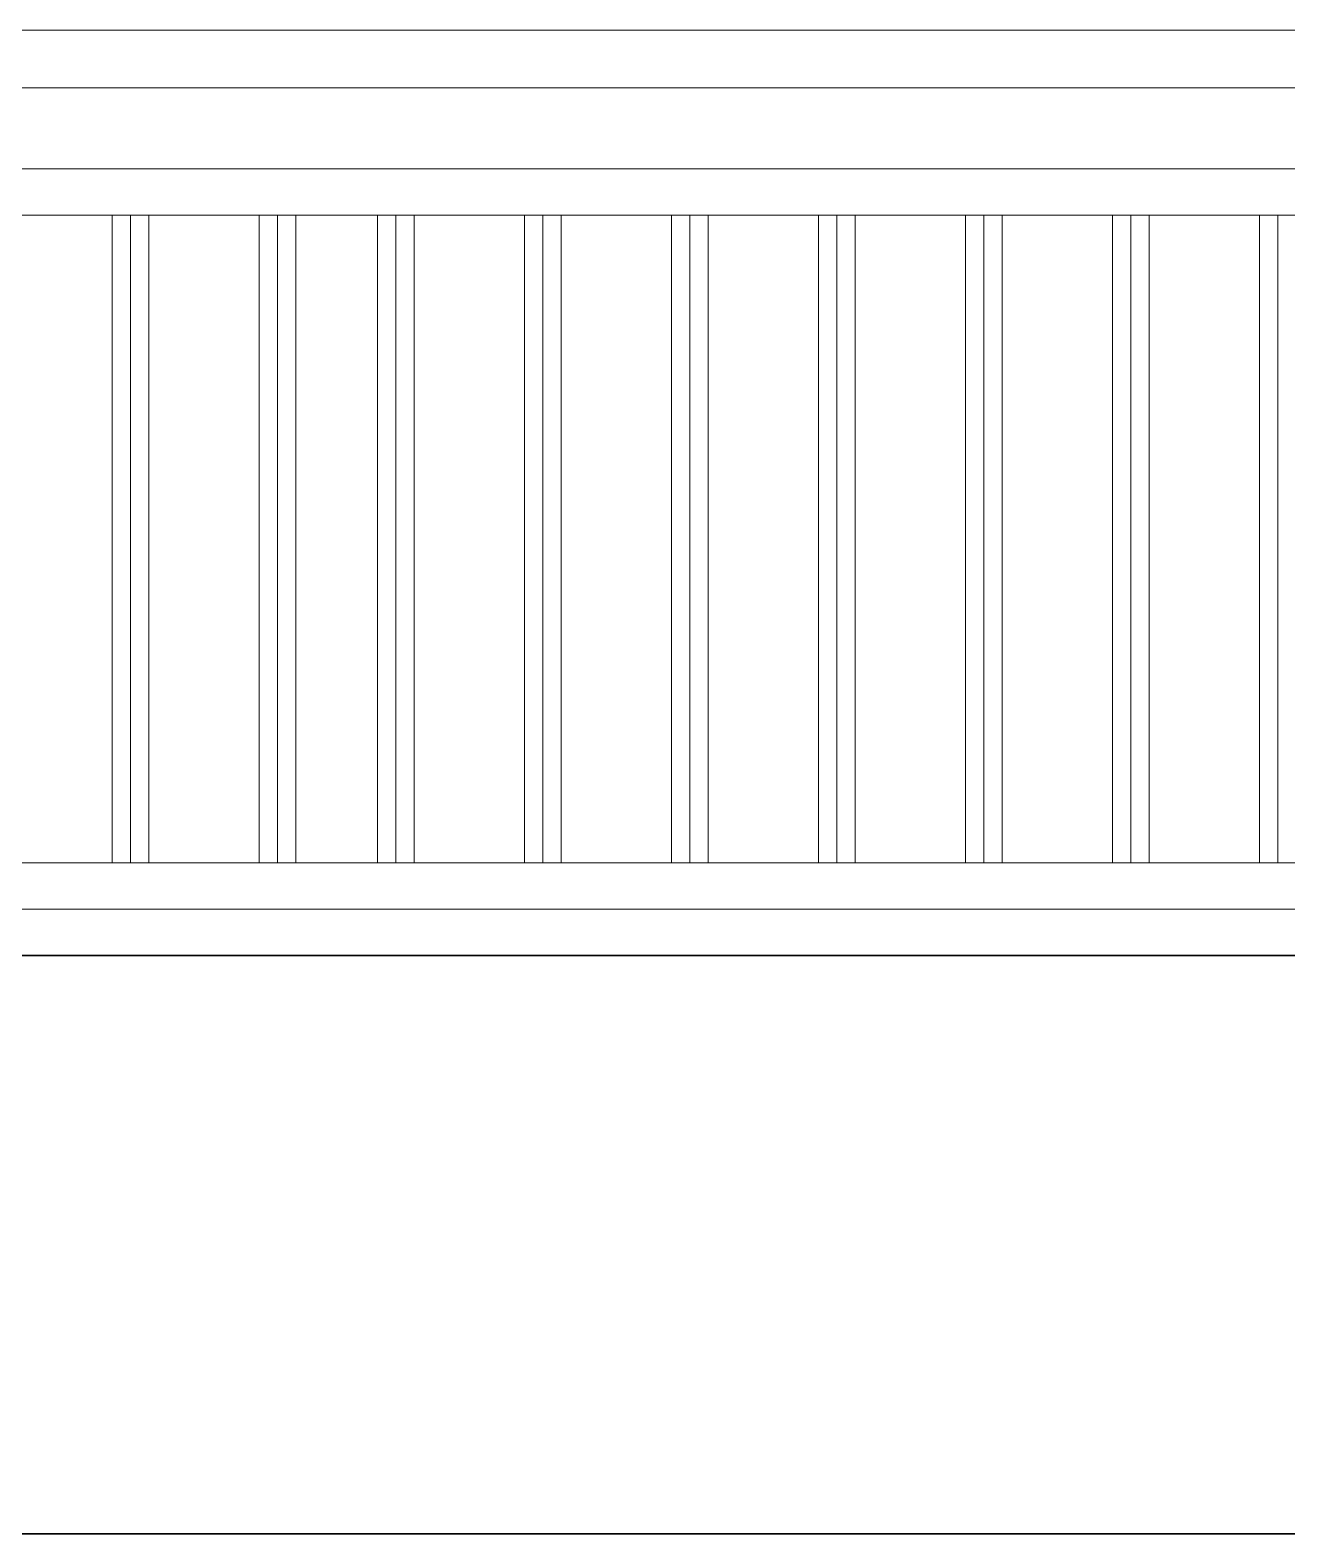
# Model space of a CAD drawing. Header units: inches. Extents: x -7543 to -822, y 102837 to 190349.
# Drawn here: x -824.02708 to -824.00536, y 102837.03389 to 102837.05989 of the extents above; entities that cross this region are included whole.
import ezdxf

# ---------------------------------------------------------------- set-up
doc = ezdxf.new("R2010")
doc.units = ezdxf.units.IN
doc.header["$MEASUREMENT"] = 0
doc.layers.add('BALKON', color=7, linetype='Continuous', lineweight=20, true_color=0xffaaa9)
doc.layers.add('DUVAR', color=7, linetype='Continuous', lineweight=35, true_color=0xfc4642)

msp = doc.modelspace()

# ---------------------------------------------------------------- linework, layer by layer
at = {"layer": 'BALKON'}
for p, q in [((-824.06026, 102837.059887, -0.002), (-823.97226, 102837.059887, -0.002)), ((-824.06026, 102837.059887, -0.002), (-823.97226, 102837.059887, -0.002)), ((-824.06026, 102837.059887, -0.002), (-823.97226, 102837.059887, -0.002)), ((-824.06026, 102837.059887, -0.002), (-823.97226, 102837.059887, -0.002)), ((-824.06026, 102837.059887, -0.002), (-823.97226, 102837.059887, -0.002)), ((-824.06026, 102837.059887, -0.002), (-823.97226, 102837.059887, -0.002)), ((-824.06026, 102837.059887, -0.002), (-823.97226, 102837.059887, -0.002)), ((-824.06026, 102837.059887, -0.002), (-823.97226, 102837.059887, -0.002)), ((-824.06026, 102837.059887, -0.002), (-823.97226, 102837.059887, -0.002)), ((-824.06026, 102837.059887, -0.002), (-823.97226, 102837.059887, -0.002)), ((-824.06026, 102837.059887, -0.002), (-823.97226, 102837.059887, -0.002)), ((-824.06026, 102837.059887, -0.002), (-823.97226, 102837.059887, -0.002)), ((-824.06026, 102837.059887, -0.002), (-823.97226, 102837.059887, -0.002)), ((-824.06026, 102837.059887, -0.002), (-823.97226, 102837.059887, -0.002)), ((-824.06026, 102837.059887, -0.002), (-823.97226, 102837.059887, -0.002)), ((-824.06026, 102837.059887, -0.002), (-823.97226, 102837.059887, -0.002)), ((-824.05926, 102837.058887, -0.002), (-823.97226, 102837.058887, -0.002)), ((-824.05926, 102837.058887, -0.002), (-823.97226, 102837.058887, -0.002)), ((-824.05926, 102837.058887, -0.002), (-823.97226, 102837.058887, -0.002)), ((-824.05926, 102837.058887, -0.002), (-823.97226, 102837.058887, -0.002)), ((-824.05926, 102837.058887, -0.002), (-823.97226, 102837.058887, -0.002)), ((-824.05926, 102837.058887, -0.002), (-823.97226, 102837.058887, -0.002)), ((-824.05926, 102837.058887, -0.002), (-823.97226, 102837.058887, -0.002)), ((-824.05926, 102837.058887, -0.002), (-823.97226, 102837.058887, -0.002)), ((-824.05926, 102837.058887, -0.002), (-823.97226, 102837.058887, -0.002)), ((-824.05926, 102837.058887, -0.002), (-823.97226, 102837.058887, -0.002)), ((-824.05926, 102837.058887, -0.002), (-823.97226, 102837.058887, -0.002)), ((-824.05926, 102837.058887, -0.002), (-823.97226, 102837.058887, -0.002)), ((-824.05926, 102837.058887, -0.002), (-823.97226, 102837.058887, -0.002)), ((-824.05926, 102837.058887, -0.002), (-823.97226, 102837.058887, -0.002)), ((-824.05926, 102837.058887, -0.002), (-823.97226, 102837.058887, -0.002)), ((-824.05926, 102837.058887, -0.002), (-823.97226, 102837.058887, -0.002)), ((-824.05926, 102837.057487, -0.002), (-823.97226, 102837.057487, -0.002)), ((-824.05926, 102837.057487, -0.002), (-823.97226, 102837.057487, -0.002)), ((-824.05926, 102837.057487, -0.002), (-823.97226, 102837.057487, -0.002)), ((-824.05926, 102837.057487, -0.002), (-823.97226, 102837.057487, -0.002)), ((-824.05926, 102837.057487, -0.002), (-823.97226, 102837.057487, -0.002)), ((-824.05926, 102837.057487, -0.002), (-823.97226, 102837.057487, -0.002)), ((-824.05926, 102837.057487, -0.002), (-823.97226, 102837.057487, -0.002)), ((-824.05926, 102837.057487, -0.002), (-823.97226, 102837.057487, -0.002)), ((-824.05926, 102837.057487, -0.002), (-823.97226, 102837.057487, -0.002)), ((-824.05926, 102837.057487, -0.002), (-823.97226, 102837.057487, -0.002)), ((-824.05926, 102837.057487, -0.002), (-823.97226, 102837.057487, -0.002)), ((-824.05926, 102837.057487, -0.002), (-823.97226, 102837.057487, -0.002)), ((-824.05926, 102837.057487, -0.002), (-823.97226, 102837.057487, -0.002)), ((-824.05926, 102837.057487, -0.002), (-823.97226, 102837.057487, -0.002)), ((-824.05926, 102837.057487, -0.002), (-823.97226, 102837.057487, -0.002)), ((-824.05926, 102837.057487, -0.002), (-823.97226, 102837.057487, -0.002)), ((-824.05926, 102837.056687, -0.002), (-823.97226, 102837.056687, -0.002)), ((-824.05926, 102837.056687, -0.002), (-823.97226, 102837.056687, -0.002)), ((-824.05926, 102837.056687, -0.002), (-823.97226, 102837.056687, -0.002)), ((-824.05926, 102837.056687, -0.002), (-823.97226, 102837.056687, -0.002)), ((-824.05926, 102837.056687, -0.002), (-823.97226, 102837.056687, -0.002)), ((-824.05926, 102837.056687, -0.002), (-823.97226, 102837.056687, -0.002)), ((-824.05926, 102837.056687, -0.002), (-823.97226, 102837.056687, -0.002)), ((-824.05926, 102837.056687, -0.002), (-823.97226, 102837.056687, -0.002)), ((-824.05926, 102837.056687, -0.002), (-823.97226, 102837.056687, -0.002)), ((-824.05926, 102837.056687, -0.002), (-823.97226, 102837.056687, -0.002)), ((-824.05926, 102837.056687, -0.002), (-823.97226, 102837.056687, -0.002)), ((-824.05926, 102837.056687, -0.002), (-823.97226, 102837.056687, -0.002)), ((-824.05926, 102837.056687, -0.002), (-823.97226, 102837.056687, -0.002)), ((-824.05926, 102837.056687, -0.002), (-823.97226, 102837.056687, -0.002)), ((-824.05926, 102837.056687, -0.002), (-823.97226, 102837.056687, -0.002)), ((-824.05926, 102837.056687, -0.002), (-823.97226, 102837.056687, -0.002)), ((-824.025664, 102837.045487, -0.002), (-824.025664, 102837.056687, -0.002)), ((-824.025664, 102837.045487, -0.002), (-824.025664, 102837.056687, -0.002)), ((-824.025664, 102837.045487, -0.002), (-824.025664, 102837.056687, -0.002)), ((-824.025664, 102837.045487, -0.002), (-824.025664, 102837.056687, -0.002)), ((-824.025664, 102837.045487, -0.002), (-824.025664, 102837.056687, -0.002)), ((-824.025664, 102837.045487, -0.002), (-824.025664, 102837.056687, -0.002)), ((-824.025664, 102837.045487, -0.002), (-824.025664, 102837.056687, -0.002)), ((-824.025664, 102837.045487, -0.002), (-824.025664, 102837.056687, -0.002)), ((-824.025664, 102837.045487, -0.002), (-824.025664, 102837.056687, -0.002)), ((-824.025664, 102837.045487, -0.002), (-824.025664, 102837.056687, -0.002)), ((-824.025664, 102837.045487, -0.002), (-824.025664, 102837.056687, -0.002)), ((-824.025664, 102837.045487, -0.002), (-824.025664, 102837.056687, -0.002)), ((-824.025664, 102837.045487, -0.002), (-824.025664, 102837.056687, -0.002)), ((-824.025664, 102837.045487, -0.002), (-824.025664, 102837.056687, -0.002)), ((-824.025664, 102837.045487, -0.002), (-824.025664, 102837.056687, -0.002)), ((-824.025664, 102837.045487, -0.002), (-824.025664, 102837.056687, -0.002)), ((-824.025347, 102837.045487, -0.002), (-824.025347, 102837.056687, -0.002)), ((-824.025347, 102837.045487, -0.002), (-824.025347, 102837.056687, -0.002)), ((-824.025347, 102837.045487, -0.002), (-824.025347, 102837.056687, -0.002)), ((-824.025347, 102837.045487, -0.002), (-824.025347, 102837.056687, -0.002)), ((-824.025347, 102837.045487, -0.002), (-824.025347, 102837.056687, -0.002)), ((-824.025347, 102837.045487, -0.002), (-824.025347, 102837.056687, -0.002)), ((-824.025347, 102837.045487, -0.002), (-824.025347, 102837.056687, -0.002)), ((-824.025347, 102837.045487, -0.002), (-824.025347, 102837.056687, -0.002)), ((-824.025347, 102837.045487, -0.002), (-824.025347, 102837.056687, -0.002)), ((-824.025347, 102837.045487, -0.002), (-824.025347, 102837.056687, -0.002)), ((-824.025347, 102837.045487, -0.002), (-824.025347, 102837.056687, -0.002)), ((-824.025347, 102837.045487, -0.002), (-824.025347, 102837.056687, -0.002)), ((-824.025347, 102837.045487, -0.002), (-824.025347, 102837.056687, -0.002)), ((-824.025347, 102837.045487, -0.002), (-824.025347, 102837.056687, -0.002)), ((-824.025347, 102837.045487, -0.002), (-824.025347, 102837.056687, -0.002)), ((-824.025347, 102837.045487, -0.002), (-824.025347, 102837.056687, -0.002)), ((-824.025029, 102837.045487, -0.002), (-824.025029, 102837.056687, -0.002)), ((-824.025029, 102837.045487, -0.002), (-824.025029, 102837.056687, -0.002)), ((-824.025029, 102837.045487, -0.002), (-824.025029, 102837.056687, -0.002)), ((-824.025029, 102837.045487, -0.002), (-824.025029, 102837.056687, -0.002)), ((-824.025029, 102837.045487, -0.002), (-824.025029, 102837.056687, -0.002)), ((-824.025029, 102837.045487, -0.002), (-824.025029, 102837.056687, -0.002)), ((-824.025029, 102837.045487, -0.002), (-824.025029, 102837.056687, -0.002)), ((-824.025029, 102837.045487, -0.002), (-824.025029, 102837.056687, -0.002)), ((-824.025029, 102837.045487, -0.002), (-824.025029, 102837.056687, -0.002)), ((-824.025029, 102837.045487, -0.002), (-824.025029, 102837.056687, -0.002)), ((-824.025029, 102837.045487, -0.002), (-824.025029, 102837.056687, -0.002)), ((-824.025029, 102837.045487, -0.002), (-824.025029, 102837.056687, -0.002)), ((-824.025029, 102837.045487, -0.002), (-824.025029, 102837.056687, -0.002)), ((-824.025029, 102837.045487, -0.002), (-824.025029, 102837.056687, -0.002)), ((-824.025029, 102837.045487, -0.002), (-824.025029, 102837.056687, -0.002)), ((-824.025029, 102837.045487, -0.002), (-824.025029, 102837.056687, -0.002)), ((-824.023124, 102837.045487, -0.002), (-824.023124, 102837.056687, -0.002)), ((-824.023124, 102837.045487, -0.002), (-824.023124, 102837.056687, -0.002)), ((-824.023124, 102837.045487, -0.002), (-824.023124, 102837.056687, -0.002)), ((-824.023124, 102837.045487, -0.002), (-824.023124, 102837.056687, -0.002)), ((-824.023124, 102837.045487, -0.002), (-824.023124, 102837.056687, -0.002)), ((-824.023124, 102837.045487, -0.002), (-824.023124, 102837.056687, -0.002)), ((-824.023124, 102837.045487, -0.002), (-824.023124, 102837.056687, -0.002)), ((-824.023124, 102837.045487, -0.002), (-824.023124, 102837.056687, -0.002)), ((-824.023124, 102837.045487, -0.002), (-824.023124, 102837.056687, -0.002)), ((-824.023124, 102837.045487, -0.002), (-824.023124, 102837.056687, -0.002)), ((-824.023124, 102837.045487, -0.002), (-824.023124, 102837.056687, -0.002)), ((-824.023124, 102837.045487, -0.002), (-824.023124, 102837.056687, -0.002)), ((-824.023124, 102837.045487, -0.002), (-824.023124, 102837.056687, -0.002)), ((-824.023124, 102837.045487, -0.002), (-824.023124, 102837.056687, -0.002)), ((-824.023124, 102837.045487, -0.002), (-824.023124, 102837.056687, -0.002)), ((-824.023124, 102837.045487, -0.002), (-824.023124, 102837.056687, -0.002)), ((-824.022807, 102837.045487, -0.002), (-824.022807, 102837.056687, -0.002)), ((-824.022807, 102837.045487, -0.002), (-824.022807, 102837.056687, -0.002)), ((-824.022807, 102837.045487, -0.002), (-824.022807, 102837.056687, -0.002)), ((-824.022807, 102837.045487, -0.002), (-824.022807, 102837.056687, -0.002)), ((-824.022807, 102837.045487, -0.002), (-824.022807, 102837.056687, -0.002)), ((-824.022807, 102837.045487, -0.002), (-824.022807, 102837.056687, -0.002)), ((-824.022807, 102837.045487, -0.002), (-824.022807, 102837.056687, -0.002)), ((-824.022807, 102837.045487, -0.002), (-824.022807, 102837.056687, -0.002)), ((-824.022807, 102837.045487, -0.002), (-824.022807, 102837.056687, -0.002)), ((-824.022807, 102837.045487, -0.002), (-824.022807, 102837.056687, -0.002)), ((-824.022807, 102837.045487, -0.002), (-824.022807, 102837.056687, -0.002)), ((-824.022807, 102837.045487, -0.002), (-824.022807, 102837.056687, -0.002)), ((-824.022807, 102837.045487, -0.002), (-824.022807, 102837.056687, -0.002)), ((-824.022807, 102837.045487, -0.002), (-824.022807, 102837.056687, -0.002)), ((-824.022807, 102837.045487, -0.002), (-824.022807, 102837.056687, -0.002)), ((-824.022807, 102837.045487, -0.002), (-824.022807, 102837.056687, -0.002)), ((-824.022489, 102837.045487, -0.002), (-824.022489, 102837.056687, -0.002)), ((-824.022489, 102837.045487, -0.002), (-824.022489, 102837.056687, -0.002)), ((-824.022489, 102837.045487, -0.002), (-824.022489, 102837.056687, -0.002)), ((-824.022489, 102837.045487, -0.002), (-824.022489, 102837.056687, -0.002)), ((-824.022489, 102837.045487, -0.002), (-824.022489, 102837.056687, -0.002)), ((-824.022489, 102837.045487, -0.002), (-824.022489, 102837.056687, -0.002)), ((-824.022489, 102837.045487, -0.002), (-824.022489, 102837.056687, -0.002)), ((-824.022489, 102837.045487, -0.002), (-824.022489, 102837.056687, -0.002)), ((-824.022489, 102837.045487, -0.002), (-824.022489, 102837.056687, -0.002)), ((-824.022489, 102837.045487, -0.002), (-824.022489, 102837.056687, -0.002)), ((-824.022489, 102837.045487, -0.002), (-824.022489, 102837.056687, -0.002)), ((-824.022489, 102837.045487, -0.002), (-824.022489, 102837.056687, -0.002)), ((-824.022489, 102837.045487, -0.002), (-824.022489, 102837.056687, -0.002)), ((-824.022489, 102837.045487, -0.002), (-824.022489, 102837.056687, -0.002)), ((-824.022489, 102837.045487, -0.002), (-824.022489, 102837.056687, -0.002)), ((-824.022489, 102837.045487, -0.002), (-824.022489, 102837.056687, -0.002)), ((-824.021076, 102837.045487, -0.002), (-824.021076, 102837.056687, -0.002)), ((-824.021076, 102837.045487, -0.002), (-824.021076, 102837.056687, -0.002)), ((-824.021076, 102837.045487, -0.002), (-824.021076, 102837.056687, -0.002)), ((-824.021076, 102837.045487, -0.002), (-824.021076, 102837.056687, -0.002)), ((-824.021076, 102837.045487, -0.002), (-824.021076, 102837.056687, -0.002)), ((-824.021076, 102837.045487, -0.002), (-824.021076, 102837.056687, -0.002)), ((-824.021076, 102837.045487, -0.002), (-824.021076, 102837.056687, -0.002)), ((-824.021076, 102837.045487, -0.002), (-824.021076, 102837.056687, -0.002)), ((-824.021076, 102837.045487, -0.002), (-824.021076, 102837.056687, -0.002)), ((-824.021076, 102837.045487, -0.002), (-824.021076, 102837.056687, -0.002)), ((-824.021076, 102837.045487, -0.002), (-824.021076, 102837.056687, -0.002)), ((-824.021076, 102837.045487, -0.002), (-824.021076, 102837.056687, -0.002)), ((-824.021076, 102837.045487, -0.002), (-824.021076, 102837.056687, -0.002)), ((-824.021076, 102837.045487, -0.002), (-824.021076, 102837.056687, -0.002)), ((-824.021076, 102837.045487, -0.002), (-824.021076, 102837.056687, -0.002)), ((-824.021076, 102837.045487, -0.002), (-824.021076, 102837.056687, -0.002)), ((-824.020759, 102837.045487, -0.002), (-824.020759, 102837.056687, -0.002)), ((-824.020759, 102837.045487, -0.002), (-824.020759, 102837.056687, -0.002)), ((-824.020759, 102837.045487, -0.002), (-824.020759, 102837.056687, -0.002)), ((-824.020759, 102837.045487, -0.002), (-824.020759, 102837.056687, -0.002)), ((-824.020759, 102837.045487, -0.002), (-824.020759, 102837.056687, -0.002)), ((-824.020759, 102837.045487, -0.002), (-824.020759, 102837.056687, -0.002)), ((-824.020759, 102837.045487, -0.002), (-824.020759, 102837.056687, -0.002)), ((-824.020759, 102837.045487, -0.002), (-824.020759, 102837.056687, -0.002)), ((-824.020759, 102837.045487, -0.002), (-824.020759, 102837.056687, -0.002)), ((-824.020759, 102837.045487, -0.002), (-824.020759, 102837.056687, -0.002)), ((-824.020759, 102837.045487, -0.002), (-824.020759, 102837.056687, -0.002)), ((-824.020759, 102837.045487, -0.002), (-824.020759, 102837.056687, -0.002)), ((-824.020759, 102837.045487, -0.002), (-824.020759, 102837.056687, -0.002)), ((-824.020759, 102837.045487, -0.002), (-824.020759, 102837.056687, -0.002)), ((-824.020759, 102837.045487, -0.002), (-824.020759, 102837.056687, -0.002)), ((-824.020759, 102837.045487, -0.002), (-824.020759, 102837.056687, -0.002)), ((-824.020441, 102837.045487, -0.002), (-824.020441, 102837.056687, -0.002)), ((-824.020441, 102837.045487, -0.002), (-824.020441, 102837.056687, -0.002)), ((-824.020441, 102837.045487, -0.002), (-824.020441, 102837.056687, -0.002)), ((-824.020441, 102837.045487, -0.002), (-824.020441, 102837.056687, -0.002)), ((-824.020441, 102837.045487, -0.002), (-824.020441, 102837.056687, -0.002)), ((-824.020441, 102837.045487, -0.002), (-824.020441, 102837.056687, -0.002)), ((-824.020441, 102837.045487, -0.002), (-824.020441, 102837.056687, -0.002)), ((-824.020441, 102837.045487, -0.002), (-824.020441, 102837.056687, -0.002)), ((-824.020441, 102837.045487, -0.002), (-824.020441, 102837.056687, -0.002)), ((-824.020441, 102837.045487, -0.002), (-824.020441, 102837.056687, -0.002)), ((-824.020441, 102837.045487, -0.002), (-824.020441, 102837.056687, -0.002)), ((-824.020441, 102837.045487, -0.002), (-824.020441, 102837.056687, -0.002)), ((-824.020441, 102837.045487, -0.002), (-824.020441, 102837.056687, -0.002)), ((-824.020441, 102837.045487, -0.002), (-824.020441, 102837.056687, -0.002)), ((-824.020441, 102837.045487, -0.002), (-824.020441, 102837.056687, -0.002)), ((-824.020441, 102837.045487, -0.002), (-824.020441, 102837.056687, -0.002)), ((-824.018536, 102837.045487, -0.002), (-824.018536, 102837.056687, -0.002)), ((-824.018536, 102837.045487, -0.002), (-824.018536, 102837.056687, -0.002)), ((-824.018536, 102837.045487, -0.002), (-824.018536, 102837.056687, -0.002)), ((-824.018536, 102837.045487, -0.002), (-824.018536, 102837.056687, -0.002)), ((-824.018536, 102837.045487, -0.002), (-824.018536, 102837.056687, -0.002)), ((-824.018536, 102837.045487, -0.002), (-824.018536, 102837.056687, -0.002)), ((-824.018536, 102837.045487, -0.002), (-824.018536, 102837.056687, -0.002)), ((-824.018536, 102837.045487, -0.002), (-824.018536, 102837.056687, -0.002)), ((-824.018536, 102837.045487, -0.002), (-824.018536, 102837.056687, -0.002)), ((-824.018536, 102837.045487, -0.002), (-824.018536, 102837.056687, -0.002)), ((-824.018536, 102837.045487, -0.002), (-824.018536, 102837.056687, -0.002)), ((-824.018536, 102837.045487, -0.002), (-824.018536, 102837.056687, -0.002)), ((-824.018536, 102837.045487, -0.002), (-824.018536, 102837.056687, -0.002)), ((-824.018536, 102837.045487, -0.002), (-824.018536, 102837.056687, -0.002)), ((-824.018536, 102837.045487, -0.002), (-824.018536, 102837.056687, -0.002)), ((-824.018536, 102837.045487, -0.002), (-824.018536, 102837.056687, -0.002)), ((-824.018219, 102837.045487, -0.002), (-824.018219, 102837.056687, -0.002)), ((-824.018219, 102837.045487, -0.002), (-824.018219, 102837.056687, -0.002)), ((-824.018219, 102837.045487, -0.002), (-824.018219, 102837.056687, -0.002)), ((-824.018219, 102837.045487, -0.002), (-824.018219, 102837.056687, -0.002)), ((-824.018219, 102837.045487, -0.002), (-824.018219, 102837.056687, -0.002)), ((-824.018219, 102837.045487, -0.002), (-824.018219, 102837.056687, -0.002)), ((-824.018219, 102837.045487, -0.002), (-824.018219, 102837.056687, -0.002)), ((-824.018219, 102837.045487, -0.002), (-824.018219, 102837.056687, -0.002)), ((-824.018219, 102837.045487, -0.002), (-824.018219, 102837.056687, -0.002)), ((-824.018219, 102837.045487, -0.002), (-824.018219, 102837.056687, -0.002)), ((-824.018219, 102837.045487, -0.002), (-824.018219, 102837.056687, -0.002)), ((-824.018219, 102837.045487, -0.002), (-824.018219, 102837.056687, -0.002)), ((-824.018219, 102837.045487, -0.002), (-824.018219, 102837.056687, -0.002)), ((-824.018219, 102837.045487, -0.002), (-824.018219, 102837.056687, -0.002)), ((-824.018219, 102837.045487, -0.002), (-824.018219, 102837.056687, -0.002)), ((-824.018219, 102837.045487, -0.002), (-824.018219, 102837.056687, -0.002)), ((-824.017901, 102837.045487, -0.002), (-824.017901, 102837.056687, -0.002)), ((-824.017901, 102837.045487, -0.002), (-824.017901, 102837.056687, -0.002)), ((-824.017901, 102837.045487, -0.002), (-824.017901, 102837.056687, -0.002)), ((-824.017901, 102837.045487, -0.002), (-824.017901, 102837.056687, -0.002)), ((-824.017901, 102837.045487, -0.002), (-824.017901, 102837.056687, -0.002)), ((-824.017901, 102837.045487, -0.002), (-824.017901, 102837.056687, -0.002)), ((-824.017901, 102837.045487, -0.002), (-824.017901, 102837.056687, -0.002)), ((-824.017901, 102837.045487, -0.002), (-824.017901, 102837.056687, -0.002)), ((-824.017901, 102837.045487, -0.002), (-824.017901, 102837.056687, -0.002)), ((-824.017901, 102837.045487, -0.002), (-824.017901, 102837.056687, -0.002)), ((-824.017901, 102837.045487, -0.002), (-824.017901, 102837.056687, -0.002)), ((-824.017901, 102837.045487, -0.002), (-824.017901, 102837.056687, -0.002)), ((-824.017901, 102837.045487, -0.002), (-824.017901, 102837.056687, -0.002)), ((-824.017901, 102837.045487, -0.002), (-824.017901, 102837.056687, -0.002)), ((-824.017901, 102837.045487, -0.002), (-824.017901, 102837.056687, -0.002)), ((-824.017901, 102837.045487, -0.002), (-824.017901, 102837.056687, -0.002)), ((-824.015996, 102837.045487, -0.002), (-824.015996, 102837.056687, -0.002)), ((-824.015996, 102837.045487, -0.002), (-824.015996, 102837.056687, -0.002)), ((-824.015996, 102837.045487, -0.002), (-824.015996, 102837.056687, -0.002)), ((-824.015996, 102837.045487, -0.002), (-824.015996, 102837.056687, -0.002)), ((-824.015996, 102837.045487, -0.002), (-824.015996, 102837.056687, -0.002)), ((-824.015996, 102837.045487, -0.002), (-824.015996, 102837.056687, -0.002)), ((-824.015996, 102837.045487, -0.002), (-824.015996, 102837.056687, -0.002)), ((-824.015996, 102837.045487, -0.002), (-824.015996, 102837.056687, -0.002)), ((-824.015996, 102837.045487, -0.002), (-824.015996, 102837.056687, -0.002)), ((-824.015996, 102837.045487, -0.002), (-824.015996, 102837.056687, -0.002)), ((-824.015996, 102837.045487, -0.002), (-824.015996, 102837.056687, -0.002)), ((-824.015996, 102837.045487, -0.002), (-824.015996, 102837.056687, -0.002)), ((-824.015996, 102837.045487, -0.002), (-824.015996, 102837.056687, -0.002)), ((-824.015996, 102837.045487, -0.002), (-824.015996, 102837.056687, -0.002)), ((-824.015996, 102837.045487, -0.002), (-824.015996, 102837.056687, -0.002)), ((-824.015996, 102837.045487, -0.002), (-824.015996, 102837.056687, -0.002)), ((-824.015679, 102837.045487, -0.002), (-824.015679, 102837.056687, -0.002)), ((-824.015679, 102837.045487, -0.002), (-824.015679, 102837.056687, -0.002)), ((-824.015679, 102837.045487, -0.002), (-824.015679, 102837.056687, -0.002)), ((-824.015679, 102837.045487, -0.002), (-824.015679, 102837.056687, -0.002)), ((-824.015679, 102837.045487, -0.002), (-824.015679, 102837.056687, -0.002)), ((-824.015679, 102837.045487, -0.002), (-824.015679, 102837.056687, -0.002)), ((-824.015679, 102837.045487, -0.002), (-824.015679, 102837.056687, -0.002)), ((-824.015679, 102837.045487, -0.002), (-824.015679, 102837.056687, -0.002)), ((-824.015679, 102837.045487, -0.002), (-824.015679, 102837.056687, -0.002)), ((-824.015679, 102837.045487, -0.002), (-824.015679, 102837.056687, -0.002)), ((-824.015679, 102837.045487, -0.002), (-824.015679, 102837.056687, -0.002)), ((-824.015679, 102837.045487, -0.002), (-824.015679, 102837.056687, -0.002)), ((-824.015679, 102837.045487, -0.002), (-824.015679, 102837.056687, -0.002)), ((-824.015679, 102837.045487, -0.002), (-824.015679, 102837.056687, -0.002)), ((-824.015679, 102837.045487, -0.002), (-824.015679, 102837.056687, -0.002)), ((-824.015679, 102837.045487, -0.002), (-824.015679, 102837.056687, -0.002)), ((-824.015361, 102837.045487, -0.002), (-824.015361, 102837.056687, -0.002)), ((-824.015361, 102837.045487, -0.002), (-824.015361, 102837.056687, -0.002)), ((-824.015361, 102837.045487, -0.002), (-824.015361, 102837.056687, -0.002)), ((-824.015361, 102837.045487, -0.002), (-824.015361, 102837.056687, -0.002)), ((-824.015361, 102837.045487, -0.002), (-824.015361, 102837.056687, -0.002)), ((-824.015361, 102837.045487, -0.002), (-824.015361, 102837.056687, -0.002)), ((-824.015361, 102837.045487, -0.002), (-824.015361, 102837.056687, -0.002)), ((-824.015361, 102837.045487, -0.002), (-824.015361, 102837.056687, -0.002)), ((-824.015361, 102837.045487, -0.002), (-824.015361, 102837.056687, -0.002)), ((-824.015361, 102837.045487, -0.002), (-824.015361, 102837.056687, -0.002)), ((-824.015361, 102837.045487, -0.002), (-824.015361, 102837.056687, -0.002)), ((-824.015361, 102837.045487, -0.002), (-824.015361, 102837.056687, -0.002)), ((-824.015361, 102837.045487, -0.002), (-824.015361, 102837.056687, -0.002)), ((-824.015361, 102837.045487, -0.002), (-824.015361, 102837.056687, -0.002)), ((-824.015361, 102837.045487, -0.002), (-824.015361, 102837.056687, -0.002)), ((-824.015361, 102837.045487, -0.002), (-824.015361, 102837.056687, -0.002)), ((-824.013456, 102837.045487, -0.002), (-824.013456, 102837.056687, -0.002)), ((-824.013456, 102837.045487, -0.002), (-824.013456, 102837.056687, -0.002)), ((-824.013456, 102837.045487, -0.002), (-824.013456, 102837.056687, -0.002)), ((-824.013456, 102837.045487, -0.002), (-824.013456, 102837.056687, -0.002)), ((-824.013456, 102837.045487, -0.002), (-824.013456, 102837.056687, -0.002)), ((-824.013456, 102837.045487, -0.002), (-824.013456, 102837.056687, -0.002)), ((-824.013456, 102837.045487, -0.002), (-824.013456, 102837.056687, -0.002)), ((-824.013456, 102837.045487, -0.002), (-824.013456, 102837.056687, -0.002)), ((-824.013456, 102837.045487, -0.002), (-824.013456, 102837.056687, -0.002)), ((-824.013456, 102837.045487, -0.002), (-824.013456, 102837.056687, -0.002)), ((-824.013456, 102837.045487, -0.002), (-824.013456, 102837.056687, -0.002)), ((-824.013456, 102837.045487, -0.002), (-824.013456, 102837.056687, -0.002)), ((-824.013456, 102837.045487, -0.002), (-824.013456, 102837.056687, -0.002)), ((-824.013456, 102837.045487, -0.002), (-824.013456, 102837.056687, -0.002)), ((-824.013456, 102837.045487, -0.002), (-824.013456, 102837.056687, -0.002)), ((-824.013456, 102837.045487, -0.002), (-824.013456, 102837.056687, -0.002)), ((-824.013139, 102837.045487, -0.002), (-824.013139, 102837.056687, -0.002)), ((-824.013139, 102837.045487, -0.002), (-824.013139, 102837.056687, -0.002)), ((-824.013139, 102837.045487, -0.002), (-824.013139, 102837.056687, -0.002)), ((-824.013139, 102837.045487, -0.002), (-824.013139, 102837.056687, -0.002)), ((-824.013139, 102837.045487, -0.002), (-824.013139, 102837.056687, -0.002)), ((-824.013139, 102837.045487, -0.002), (-824.013139, 102837.056687, -0.002)), ((-824.013139, 102837.045487, -0.002), (-824.013139, 102837.056687, -0.002)), ((-824.013139, 102837.045487, -0.002), (-824.013139, 102837.056687, -0.002)), ((-824.013139, 102837.045487, -0.002), (-824.013139, 102837.056687, -0.002)), ((-824.013139, 102837.045487, -0.002), (-824.013139, 102837.056687, -0.002)), ((-824.013139, 102837.045487, -0.002), (-824.013139, 102837.056687, -0.002)), ((-824.013139, 102837.045487, -0.002), (-824.013139, 102837.056687, -0.002)), ((-824.013139, 102837.045487, -0.002), (-824.013139, 102837.056687, -0.002)), ((-824.013139, 102837.045487, -0.002), (-824.013139, 102837.056687, -0.002)), ((-824.013139, 102837.045487, -0.002), (-824.013139, 102837.056687, -0.002)), ((-824.013139, 102837.045487, -0.002), (-824.013139, 102837.056687, -0.002)), ((-824.012821, 102837.045487, -0.002), (-824.012821, 102837.056687, -0.002)), ((-824.012821, 102837.045487, -0.002), (-824.012821, 102837.056687, -0.002)), ((-824.012821, 102837.045487, -0.002), (-824.012821, 102837.056687, -0.002)), ((-824.012821, 102837.045487, -0.002), (-824.012821, 102837.056687, -0.002)), ((-824.012821, 102837.045487, -0.002), (-824.012821, 102837.056687, -0.002)), ((-824.012821, 102837.045487, -0.002), (-824.012821, 102837.056687, -0.002)), ((-824.012821, 102837.045487, -0.002), (-824.012821, 102837.056687, -0.002)), ((-824.012821, 102837.045487, -0.002), (-824.012821, 102837.056687, -0.002)), ((-824.012821, 102837.045487, -0.002), (-824.012821, 102837.056687, -0.002)), ((-824.012821, 102837.045487, -0.002), (-824.012821, 102837.056687, -0.002)), ((-824.012821, 102837.045487, -0.002), (-824.012821, 102837.056687, -0.002)), ((-824.012821, 102837.045487, -0.002), (-824.012821, 102837.056687, -0.002)), ((-824.012821, 102837.045487, -0.002), (-824.012821, 102837.056687, -0.002)), ((-824.012821, 102837.045487, -0.002), (-824.012821, 102837.056687, -0.002)), ((-824.012821, 102837.045487, -0.002), (-824.012821, 102837.056687, -0.002)), ((-824.012821, 102837.045487, -0.002), (-824.012821, 102837.056687, -0.002)), ((-824.010916, 102837.045487, -0.002), (-824.010916, 102837.056687, -0.002)), ((-824.010916, 102837.045487, -0.002), (-824.010916, 102837.056687, -0.002)), ((-824.010916, 102837.045487, -0.002), (-824.010916, 102837.056687, -0.002)), ((-824.010916, 102837.045487, -0.002), (-824.010916, 102837.056687, -0.002)), ((-824.010916, 102837.045487, -0.002), (-824.010916, 102837.056687, -0.002)), ((-824.010916, 102837.045487, -0.002), (-824.010916, 102837.056687, -0.002)), ((-824.010916, 102837.045487, -0.002), (-824.010916, 102837.056687, -0.002)), ((-824.010916, 102837.045487, -0.002), (-824.010916, 102837.056687, -0.002)), ((-824.010916, 102837.045487, -0.002), (-824.010916, 102837.056687, -0.002)), ((-824.010916, 102837.045487, -0.002), (-824.010916, 102837.056687, -0.002)), ((-824.010916, 102837.045487, -0.002), (-824.010916, 102837.056687, -0.002)), ((-824.010916, 102837.045487, -0.002), (-824.010916, 102837.056687, -0.002)), ((-824.010916, 102837.045487, -0.002), (-824.010916, 102837.056687, -0.002)), ((-824.010916, 102837.045487, -0.002), (-824.010916, 102837.056687, -0.002)), ((-824.010916, 102837.045487, -0.002), (-824.010916, 102837.056687, -0.002)), ((-824.010916, 102837.045487, -0.002), (-824.010916, 102837.056687, -0.002)), ((-824.010599, 102837.045487, -0.002), (-824.010599, 102837.056687, -0.002)), ((-824.010599, 102837.045487, -0.002), (-824.010599, 102837.056687, -0.002)), ((-824.010599, 102837.045487, -0.002), (-824.010599, 102837.056687, -0.002)), ((-824.010599, 102837.045487, -0.002), (-824.010599, 102837.056687, -0.002)), ((-824.010599, 102837.045487, -0.002), (-824.010599, 102837.056687, -0.002)), ((-824.010599, 102837.045487, -0.002), (-824.010599, 102837.056687, -0.002)), ((-824.010599, 102837.045487, -0.002), (-824.010599, 102837.056687, -0.002)), ((-824.010599, 102837.045487, -0.002), (-824.010599, 102837.056687, -0.002)), ((-824.010599, 102837.045487, -0.002), (-824.010599, 102837.056687, -0.002)), ((-824.010599, 102837.045487, -0.002), (-824.010599, 102837.056687, -0.002)), ((-824.010599, 102837.045487, -0.002), (-824.010599, 102837.056687, -0.002)), ((-824.010599, 102837.045487, -0.002), (-824.010599, 102837.056687, -0.002)), ((-824.010599, 102837.045487, -0.002), (-824.010599, 102837.056687, -0.002)), ((-824.010599, 102837.045487, -0.002), (-824.010599, 102837.056687, -0.002)), ((-824.010599, 102837.045487, -0.002), (-824.010599, 102837.056687, -0.002)), ((-824.010599, 102837.045487, -0.002), (-824.010599, 102837.056687, -0.002)), ((-824.010281, 102837.045487, -0.002), (-824.010281, 102837.056687, -0.002)), ((-824.010281, 102837.045487, -0.002), (-824.010281, 102837.056687, -0.002)), ((-824.010281, 102837.045487, -0.002), (-824.010281, 102837.056687, -0.002)), ((-824.010281, 102837.045487, -0.002), (-824.010281, 102837.056687, -0.002)), ((-824.010281, 102837.045487, -0.002), (-824.010281, 102837.056687, -0.002)), ((-824.010281, 102837.045487, -0.002), (-824.010281, 102837.056687, -0.002)), ((-824.010281, 102837.045487, -0.002), (-824.010281, 102837.056687, -0.002)), ((-824.010281, 102837.045487, -0.002), (-824.010281, 102837.056687, -0.002)), ((-824.010281, 102837.045487, -0.002), (-824.010281, 102837.056687, -0.002)), ((-824.010281, 102837.045487, -0.002), (-824.010281, 102837.056687, -0.002)), ((-824.010281, 102837.045487, -0.002), (-824.010281, 102837.056687, -0.002)), ((-824.010281, 102837.045487, -0.002), (-824.010281, 102837.056687, -0.002)), ((-824.010281, 102837.045487, -0.002), (-824.010281, 102837.056687, -0.002)), ((-824.010281, 102837.045487, -0.002), (-824.010281, 102837.056687, -0.002)), ((-824.010281, 102837.045487, -0.002), (-824.010281, 102837.056687, -0.002)), ((-824.010281, 102837.045487, -0.002), (-824.010281, 102837.056687, -0.002)), ((-824.008376, 102837.045487, -0.002), (-824.008376, 102837.056687, -0.002)), ((-824.008376, 102837.045487, -0.002), (-824.008376, 102837.056687, -0.002)), ((-824.008376, 102837.045487, -0.002), (-824.008376, 102837.056687, -0.002)), ((-824.008376, 102837.045487, -0.002), (-824.008376, 102837.056687, -0.002)), ((-824.008376, 102837.045487, -0.002), (-824.008376, 102837.056687, -0.002)), ((-824.008376, 102837.045487, -0.002), (-824.008376, 102837.056687, -0.002)), ((-824.008376, 102837.045487, -0.002), (-824.008376, 102837.056687, -0.002)), ((-824.008376, 102837.045487, -0.002), (-824.008376, 102837.056687, -0.002)), ((-824.008376, 102837.045487, -0.002), (-824.008376, 102837.056687, -0.002)), ((-824.008376, 102837.045487, -0.002), (-824.008376, 102837.056687, -0.002)), ((-824.008376, 102837.045487, -0.002), (-824.008376, 102837.056687, -0.002)), ((-824.008376, 102837.045487, -0.002), (-824.008376, 102837.056687, -0.002)), ((-824.008376, 102837.045487, -0.002), (-824.008376, 102837.056687, -0.002)), ((-824.008376, 102837.045487, -0.002), (-824.008376, 102837.056687, -0.002)), ((-824.008376, 102837.045487, -0.002), (-824.008376, 102837.056687, -0.002)), ((-824.008376, 102837.045487, -0.002), (-824.008376, 102837.056687, -0.002)), ((-824.008059, 102837.045487, -0.002), (-824.008059, 102837.056687, -0.002)), ((-824.008059, 102837.045487, -0.002), (-824.008059, 102837.056687, -0.002)), ((-824.008059, 102837.045487, -0.002), (-824.008059, 102837.056687, -0.002)), ((-824.008059, 102837.045487, -0.002), (-824.008059, 102837.056687, -0.002)), ((-824.008059, 102837.045487, -0.002), (-824.008059, 102837.056687, -0.002)), ((-824.008059, 102837.045487, -0.002), (-824.008059, 102837.056687, -0.002)), ((-824.008059, 102837.045487, -0.002), (-824.008059, 102837.056687, -0.002)), ((-824.008059, 102837.045487, -0.002), (-824.008059, 102837.056687, -0.002)), ((-824.008059, 102837.045487, -0.002), (-824.008059, 102837.056687, -0.002)), ((-824.008059, 102837.045487, -0.002), (-824.008059, 102837.056687, -0.002)), ((-824.008059, 102837.045487, -0.002), (-824.008059, 102837.056687, -0.002)), ((-824.008059, 102837.045487, -0.002), (-824.008059, 102837.056687, -0.002)), ((-824.008059, 102837.045487, -0.002), (-824.008059, 102837.056687, -0.002)), ((-824.008059, 102837.045487, -0.002), (-824.008059, 102837.056687, -0.002)), ((-824.008059, 102837.045487, -0.002), (-824.008059, 102837.056687, -0.002)), ((-824.008059, 102837.045487, -0.002), (-824.008059, 102837.056687, -0.002)), ((-824.007741, 102837.045487, -0.002), (-824.007741, 102837.056687, -0.002)), ((-824.007741, 102837.045487, -0.002), (-824.007741, 102837.056687, -0.002)), ((-824.007741, 102837.045487, -0.002), (-824.007741, 102837.056687, -0.002)), ((-824.007741, 102837.045487, -0.002), (-824.007741, 102837.056687, -0.002)), ((-824.007741, 102837.045487, -0.002), (-824.007741, 102837.056687, -0.002)), ((-824.007741, 102837.045487, -0.002), (-824.007741, 102837.056687, -0.002)), ((-824.007741, 102837.045487, -0.002), (-824.007741, 102837.056687, -0.002)), ((-824.007741, 102837.045487, -0.002), (-824.007741, 102837.056687, -0.002)), ((-824.007741, 102837.045487, -0.002), (-824.007741, 102837.056687, -0.002)), ((-824.007741, 102837.045487, -0.002), (-824.007741, 102837.056687, -0.002)), ((-824.007741, 102837.045487, -0.002), (-824.007741, 102837.056687, -0.002)), ((-824.007741, 102837.045487, -0.002), (-824.007741, 102837.056687, -0.002)), ((-824.007741, 102837.045487, -0.002), (-824.007741, 102837.056687, -0.002)), ((-824.007741, 102837.045487, -0.002), (-824.007741, 102837.056687, -0.002)), ((-824.007741, 102837.045487, -0.002), (-824.007741, 102837.056687, -0.002)), ((-824.007741, 102837.045487, -0.002), (-824.007741, 102837.056687, -0.002)), ((-824.005836, 102837.045487, -0.002), (-824.005836, 102837.056687, -0.002)), ((-824.005836, 102837.045487, -0.002), (-824.005836, 102837.056687, -0.002)), ((-824.005836, 102837.045487, -0.002), (-824.005836, 102837.056687, -0.002)), ((-824.005836, 102837.045487, -0.002), (-824.005836, 102837.056687, -0.002)), ((-824.005836, 102837.045487, -0.002), (-824.005836, 102837.056687, -0.002)), ((-824.005836, 102837.045487, -0.002), (-824.005836, 102837.056687, -0.002)), ((-824.005836, 102837.045487, -0.002), (-824.005836, 102837.056687, -0.002)), ((-824.005836, 102837.045487, -0.002), (-824.005836, 102837.056687, -0.002)), ((-824.005836, 102837.045487, -0.002), (-824.005836, 102837.056687, -0.002)), ((-824.005836, 102837.045487, -0.002), (-824.005836, 102837.056687, -0.002)), ((-824.005836, 102837.045487, -0.002), (-824.005836, 102837.056687, -0.002)), ((-824.005836, 102837.045487, -0.002), (-824.005836, 102837.056687, -0.002)), ((-824.005836, 102837.045487, -0.002), (-824.005836, 102837.056687, -0.002)), ((-824.005836, 102837.045487, -0.002), (-824.005836, 102837.056687, -0.002)), ((-824.005836, 102837.045487, -0.002), (-824.005836, 102837.056687, -0.002)), ((-824.005836, 102837.045487, -0.002), (-824.005836, 102837.056687, -0.002)), ((-824.005519, 102837.045487, -0.002), (-824.005519, 102837.056687, -0.002)), ((-824.005519, 102837.045487, -0.002), (-824.005519, 102837.056687, -0.002)), ((-824.005519, 102837.045487, -0.002), (-824.005519, 102837.056687, -0.002)), ((-824.005519, 102837.045487, -0.002), (-824.005519, 102837.056687, -0.002)), ((-824.005519, 102837.045487, -0.002), (-824.005519, 102837.056687, -0.002)), ((-824.005519, 102837.045487, -0.002), (-824.005519, 102837.056687, -0.002)), ((-824.005519, 102837.045487, -0.002), (-824.005519, 102837.056687, -0.002)), ((-824.005519, 102837.045487, -0.002), (-824.005519, 102837.056687, -0.002)), ((-824.005519, 102837.045487, -0.002), (-824.005519, 102837.056687, -0.002)), ((-824.005519, 102837.045487, -0.002), (-824.005519, 102837.056687, -0.002)), ((-824.005519, 102837.045487, -0.002), (-824.005519, 102837.056687, -0.002)), ((-824.005519, 102837.045487, -0.002), (-824.005519, 102837.056687, -0.002)), ((-824.005519, 102837.045487, -0.002), (-824.005519, 102837.056687, -0.002)), ((-824.005519, 102837.045487, -0.002), (-824.005519, 102837.056687, -0.002)), ((-824.005519, 102837.045487, -0.002), (-824.005519, 102837.056687, -0.002)), ((-824.005519, 102837.045487, -0.002), (-824.005519, 102837.056687, -0.002)), ((-824.05926, 102837.045487, -0.002), (-823.97226, 102837.045487, -0.002)), ((-824.05926, 102837.045487, -0.002), (-823.97226, 102837.045487, -0.002)), ((-824.05926, 102837.045487, -0.002), (-823.97226, 102837.045487, -0.002)), ((-824.05926, 102837.045487, -0.002), (-823.97226, 102837.045487, -0.002)), ((-824.05926, 102837.045487, -0.002), (-823.97226, 102837.045487, -0.002)), ((-824.05926, 102837.045487, -0.002), (-823.97226, 102837.045487, -0.002)), ((-824.05926, 102837.045487, -0.002), (-823.97226, 102837.045487, -0.002)), ((-824.05926, 102837.045487, -0.002), (-823.97226, 102837.045487, -0.002)), ((-824.05926, 102837.045487, -0.002), (-823.97226, 102837.045487, -0.002)), ((-824.05926, 102837.045487, -0.002), (-823.97226, 102837.045487, -0.002)), ((-824.05926, 102837.045487, -0.002), (-823.97226, 102837.045487, -0.002)), ((-824.05926, 102837.045487, -0.002), (-823.97226, 102837.045487, -0.002)), ((-824.05926, 102837.045487, -0.002), (-823.97226, 102837.045487, -0.002)), ((-824.05926, 102837.045487, -0.002), (-823.97226, 102837.045487, -0.002)), ((-824.05926, 102837.045487, -0.002), (-823.97226, 102837.045487, -0.002)), ((-824.05926, 102837.045487, -0.002), (-823.97226, 102837.045487, -0.002)), ((-824.05926, 102837.044687, -0.002), (-823.97266, 102837.044687, -0.002)), ((-824.05926, 102837.044687, -0.002), (-823.97266, 102837.044687, -0.002)), ((-824.05926, 102837.044687, -0.002), (-823.97266, 102837.044687, -0.002)), ((-824.05926, 102837.044687, -0.002), (-823.97266, 102837.044687, -0.002)), ((-824.05926, 102837.044687, -0.002), (-823.97266, 102837.044687, -0.002)), ((-824.05926, 102837.044687, -0.002), (-823.97266, 102837.044687, -0.002)), ((-824.05926, 102837.044687, -0.002), (-823.97266, 102837.044687, -0.002)), ((-824.05926, 102837.044687, -0.002), (-823.97266, 102837.044687, -0.002)), ((-824.05926, 102837.044687, -0.002), (-823.97266, 102837.044687, -0.002)), ((-824.05926, 102837.044687, -0.002), (-823.97266, 102837.044687, -0.002)), ((-824.05926, 102837.044687, -0.002), (-823.97266, 102837.044687, -0.002)), ((-824.05926, 102837.044687, -0.002), (-823.97266, 102837.044687, -0.002)), ((-824.05926, 102837.044687, -0.002), (-823.97266, 102837.044687, -0.002)), ((-824.05926, 102837.044687, -0.002), (-823.97266, 102837.044687, -0.002)), ((-824.05926, 102837.044687, -0.002), (-823.97266, 102837.044687, -0.002)), ((-824.05926, 102837.044687, -0.002), (-823.97266, 102837.044687, -0.002))]:
    msp.add_line(p, q, dxfattribs=at)
at = {"layer": 'DUVAR'}
for p, q in [((-823.97226, 102837.043887, -0.002), (-824.06026, 102837.043887, -0.002)), ((-823.97226, 102837.043887, -0.002), (-824.06026, 102837.043887, -0.002)), ((-823.97226, 102837.043887, -0.002), (-824.06026, 102837.043887, -0.002)), ((-823.97226, 102837.043887, -0.002), (-824.06026, 102837.043887, -0.002)), ((-823.97226, 102837.043887, -0.002), (-824.06026, 102837.043887, -0.002)), ((-823.97226, 102837.043887, -0.002), (-824.06026, 102837.043887, -0.002)), ((-823.97226, 102837.043887, -0.002), (-824.06026, 102837.043887, -0.002)), ((-823.97226, 102837.043887, -0.002), (-824.06026, 102837.043887, -0.002)), ((-823.97226, 102837.043887, -0.002), (-824.06026, 102837.043887, -0.002)), ((-823.97226, 102837.043887, -0.002), (-824.06026, 102837.043887, -0.002)), ((-823.97226, 102837.043887, -0.002), (-824.06026, 102837.043887, -0.002)), ((-823.97226, 102837.043887, -0.002), (-824.06026, 102837.043887, -0.002)), ((-823.97226, 102837.043887, -0.002), (-824.06026, 102837.043887, -0.002)), ((-823.97226, 102837.043887, -0.002), (-824.06026, 102837.043887, -0.002)), ((-823.97226, 102837.043887, -0.002), (-824.06026, 102837.043887, -0.002)), ((-823.97226, 102837.043887, -0.002), (-824.06026, 102837.043887, -0.002)), ((-824.06026, 102837.033887, -0.002), (-823.97226, 102837.033887, -0.002)), ((-824.06026, 102837.033887, -0.002), (-823.97226, 102837.033887, -0.002)), ((-824.06026, 102837.033887, -0.002), (-823.97226, 102837.033887, -0.002)), ((-824.06026, 102837.033887, -0.002), (-823.97226, 102837.033887, -0.002)), ((-824.06026, 102837.033887, -0.002), (-823.97226, 102837.033887, -0.002)), ((-824.06026, 102837.033887, -0.002), (-823.97226, 102837.033887, -0.002)), ((-824.06026, 102837.033887, -0.002), (-823.97226, 102837.033887, -0.002)), ((-824.06026, 102837.033887, -0.002), (-823.97226, 102837.033887, -0.002)), ((-824.06026, 102837.033887, -0.002), (-823.97226, 102837.033887, -0.002)), ((-824.06026, 102837.033887, -0.002), (-823.97226, 102837.033887, -0.002)), ((-824.06026, 102837.033887, -0.002), (-823.97226, 102837.033887, -0.002)), ((-824.06026, 102837.033887, -0.002), (-823.97226, 102837.033887, -0.002)), ((-824.06026, 102837.033887, -0.002), (-823.97226, 102837.033887, -0.002)), ((-824.06026, 102837.033887, -0.002), (-823.97226, 102837.033887, -0.002)), ((-824.06026, 102837.033887, -0.002), (-823.97226, 102837.033887, -0.002)), ((-824.06026, 102837.033887, -0.002), (-823.97226, 102837.033887, -0.002))]:
    msp.add_line(p, q, dxfattribs=at)

doc.saveas('drawing.dxf')
